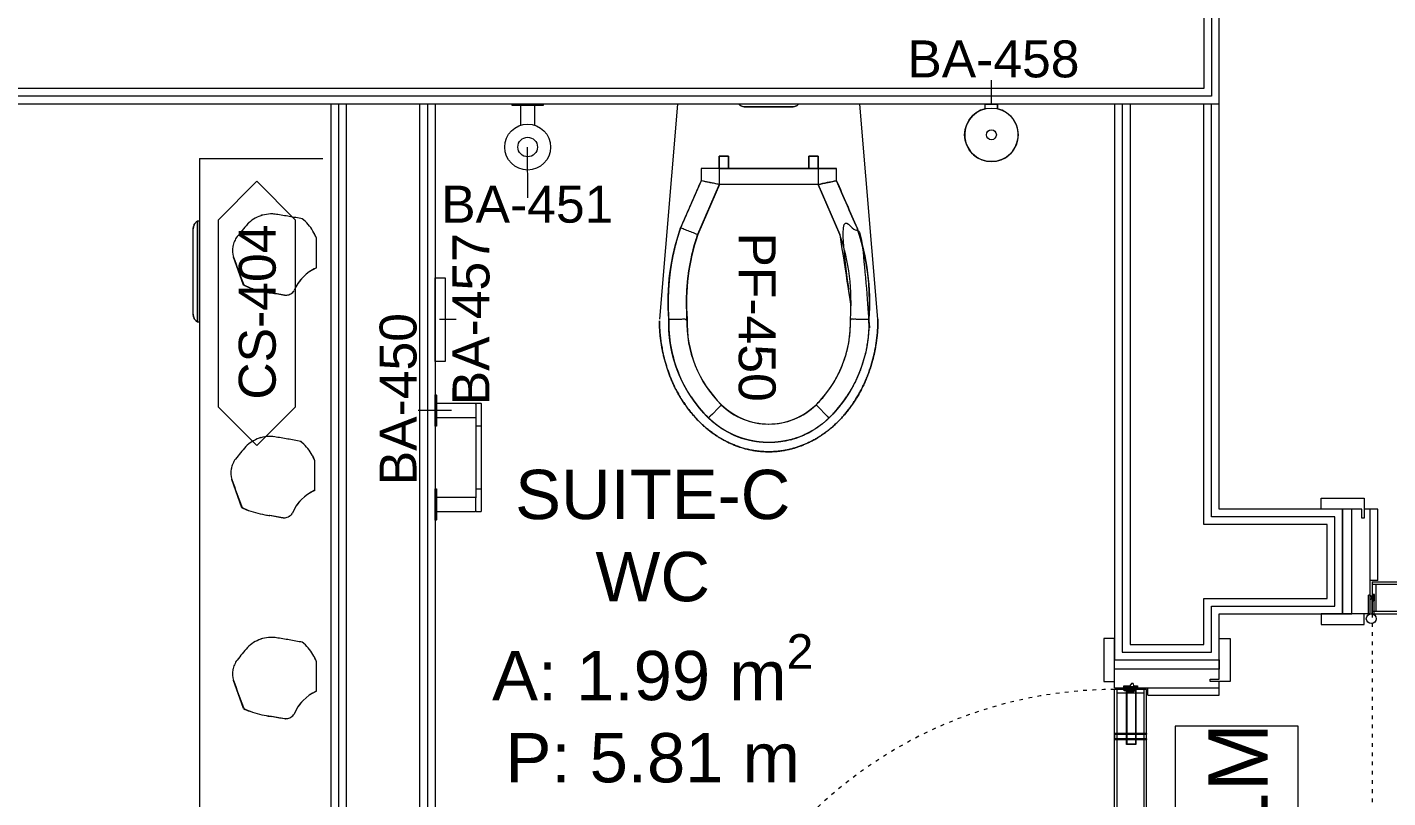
# Model space of a CAD drawing. Header units: centimetres. Extents: x 118932 to 154602, y -32682 to -23521.
# Drawn here: x 138327.1 to 138548.1, y -25691.7 to -25566.6 of the extents above; entities that cross this region are included whole.
import ezdxf

# ---------------------------------------------------------------- set-up
doc = ezdxf.new("R2010")
doc.units = ezdxf.units.CM
doc.header["$LTSCALE"] = 50
doc.header["$MEASUREMENT"] = 0
doc.linetypes.add('ACAD_ISO03W100', pattern=[30, 12, -18])
doc.linetypes.add('HIDDEN', pattern=[0.375, 0.25, -0.125])
for name, color, linetype, lineweight, true_color in [('GEN_00_BL_Yazı', 7, 'Continuous', 0, 0x4f5250), ('GEN_00_BL_Ölçü Dış', 7, 'Continuous', 5, 0x766a5e), ('GEN_02_TF_Islak Hacim', 7, 'Continuous', 5, 0x007cb0), ('GEN_02_TF_Kapı', 7, 'Continuous', 9, 0x4a3526), ('GEN_02_TF_Mobilya', 7, 'Continuous', 5, 0x745e3d), ('GEN_05_ML_Ahşap', 7, 'Continuous', 9, 0x745e3d), ('GEN_05_ML_Alçıpan', 7, 'Continuous', 18, 0x008b29), ('GEN_06_GR_İnce', 7, 'Continuous', 13, 0xb0b0a9)]:
    doc.layers.add(name, color=color, linetype=linetype, lineweight=lineweight, true_color=true_color)
doc.styles.add('ARIAL', font='arial.ttf')
doc.styles.add('arial_1_18', font='arial.ttf', dxfattribs={"height": 0.2})
doc.styles.add('Arial_6', font='arial.ttf', dxfattribs={"height": 59.5325})

# ---------------------------------------------------------------- blocks, each defined once
blk = doc.blocks.new('suıte c-d duvarlar')
at = {"layer": 'GEN_05_ML_Alçıpan', "elevation": 0}
for points in [[(482.94, -137.84), (798.78, -137.84), (798.78, -8.21), (926.28, -8.21), (926.28, -5.71), (796.28, -5.71), (796.28, -135.34), (483.98, -135.34)], [(926.28, -6.96), (797.53, -6.96), (797.53, -136.59), (483.46, -136.59), (463.59, -116.72), (485.07, -95.31), (511.75, -122.09), (675.71, -122.09), (675.71, 65.61), (690.21, 65.61), (690.21, -94.39), (783.03, -94.39), (783.03, 65.61), (797.53, 65.61), (797.53, 7.54), (926.28, 7.54)], [(654.46, -137.84), (654.46, -334.84), (798.78, -334.84), (798.78, -308.09), (781.78, -308.09), (781.78, -317.84), (671.46, -317.84), (671.46, -137.84)], [(655.71, -137.84), (655.71, -333.59), (797.53, -333.59), (797.53, -309.34), (783.03, -309.34), (783.03, -319.09), (670.21, -319.09), (670.21, -137.84)], [(656.96, -137.84), (656.96, -332.34), (796.28, -332.34), (796.28, -310.59), (784.28, -310.59), (784.28, -320.34), (668.96, -320.34), (668.96, -137.84)], [(781.78, -137.84), (781.78, -228.09), (798.78, -228.09), (798.78, -220.59), (818.81, -220.59), (818.81, -203.59), (798.78, -203.59), (798.78, -137.84)], [(783.03, -137.84), (783.03, -226.84), (797.53, -226.84), (797.53, -219.34), (817.56, -219.34), (817.56, -204.84), (797.53, -204.84), (797.53, -137.84)], [(784.28, -137.84), (784.28, -225.59), (796.28, -225.59), (796.28, -218.09), (816.31, -218.09), (816.31, -206.09), (796.28, -206.09), (796.28, -137.84)]]:
    blk.add_lwpolyline(points, dxfattribs=at)
blk = doc.blocks.new('Escobillero-pared_Tres-Max-tres_13463624 - BA-458 TOILET BRUSH HOLDER-14820998-TYPE J')
at = {"layer": 'GEN_00_BL_Yazı'}
blk.add_line((0, 50), (0, 88.6), dxfattribs=at)
at = {"layer": 'GEN_02_TF_Islak Hacim'}
for p, q in [((-10, 42.3), (-10, 50)), ((-10, 50), (10, 50)), ((10, 50), (-10, 50)), ((-10, 42.3), (-10, 50)), ((10, 50), (10, 42.3)), ((10, 42.3), (10, 50))]:
    blk.add_line(p, q, dxfattribs=at)
for radius in [43.5, 8]:
    blk.add_circle((0, 0), radius, dxfattribs=at)
blk.add_arc((0, 0), 43.5, 103.2903, 76.7097, dxfattribs=at)
at = {"layer": 'GEN_00_BL_Yazı', "insert": (143, 153.2), "char_height": 60, "width": 265.421, "attachment_point": 3, "style": 'Arial_6'}
blk.add_mtext('BA-458', dxfattribs=at)
blk = doc.blocks.new('Accessory-Tissue_Holder-KOHLER-Composed-K-73148 - BA-451 SPARE TP-14820996-TYPE GxL')
at = {"layer": 'GEN_00_BL_Yazı'}
blk.add_line((-52678, -5376.6), (-52678.1, -5294), dxfattribs=at)
at = {"layer": 'GEN_02_TF_Islak Hacim'}
blk.add_lwpolyline([(-52653.4, -5226.7), (-52667.2, -5226.7), (-52688.8, -5226.7), (-52702.6, -5226.7, -0.414214), (-52703.4, -5225.8), (-52703.4, -5224.2), (-52652.6, -5224.2), (-52652.6, -5225.8, -0.414214)], format="xyb", close=True, dxfattribs=at)
for points in [[(-52688.8, -5226.7, 0.414214), (-52689.4, -5227.3), (-52689.4, -5258.6)], [(-52666.5, -5258.6), (-52666.5, -5227.3, 0.414214), (-52667.2, -5226.7)]]:
    blk.add_lwpolyline(points, format="xyb", dxfattribs=at)
for radius in [37.3, 15.9]:
    blk.add_circle((-52678, -5294.1), radius, dxfattribs=at)
at = {"layer": 'GEN_00_BL_Yazı', "insert": (-52538.9, -5356.8), "char_height": 60, "width": 265.421, "attachment_point": 3, "style": 'Arial_6'}
blk.add_mtext('BA-451', dxfattribs=at)
blk = doc.blocks.new('Accessory-Tissue_Holder-KOHLER-Composed-K-73147 - BA-450 TOILET PAPER HOLDER-14820997-TYPE GxL')
at = {"layer": 'GEN_00_BL_Yazı'}
blk.add_line((-51986.7, -5251.1), (-51986.7, -5197.1), dxfattribs=at)
at = {"layer": 'GEN_02_TF_Islak Hacim', "lineweight": 13}
for p, q in [((-52113.8, -5290.7), (-52113.8, -5299.6)), ((-52012.2, -5299.6), (-52012.2, -5290.7))]:
    blk.add_line(p, q, dxfattribs=at)
for points in [[(-52113.8, -5224.2), (-52113.8, -5225.9, -0.414214), (-52114.6, -5226.7), (-52128.5, -5226.7), (-52149.8, -5226.7), (-52163.8, -5226.7, -0.414214), (-52164.6, -5225.9), (-52164.6, -5224.2), (-52113.8, -5224.2)], [(-51961.4, -5224.2), (-51961.4, -5225.9, -0.414214), (-51962.2, -5226.7), (-51976.1, -5226.7), (-51997.4, -5226.7), (-52011.4, -5226.7, -0.414214), (-52012.2, -5225.9), (-52012.2, -5224.2), (-51961.4, -5224.2)], [(-51976.2, -5290.7, 0.414214), (-51975.3, -5289.9), (-51975.3, -5227.5, 0.414214), (-51976.1, -5226.7), (-51997.4, -5226.7, 0.414214), (-51998.2, -5227.5), (-51998.2, -5289.9, 0.414214), (-51997.4, -5290.7)], [(-52149.8, -5290.7, 0.414214), (-52150.6, -5291.5), (-52150.6, -5298.8, 0.414214), (-52149.8, -5299.6), (-51976.2, -5299.6, 0.414214), (-51975.3, -5298.8), (-51975.3, -5291.5, 0.414214), (-51976.2, -5290.7), (-51997.4, -5290.7), (-52128.6, -5290.7)]]:
    blk.add_lwpolyline(points, format="xyb", dxfattribs=at)
blk.add_lwpolyline([(-52149.8, -5226.7, 0.414214), (-52150.6, -5227.5), (-52150.6, -5289.9, 0.414214), (-52149.8, -5290.7), (-52128.6, -5290.7, 0.414214), (-52127.7, -5289.9), (-52127.7, -5227.5, 0.414214), (-52128.5, -5226.7), (-52149.8, -5226.7)], format="xyb", close=True, dxfattribs=at)
at = {"layer": 'GEN_00_BL_Yazı', "insert": (-52108.1, -5134.2), "char_height": 60, "width": 265.421, "attachment_point": 1, "style": 'Arial_6'}
blk.add_mtext('BA-450', dxfattribs=at)
blk = doc.blocks.new('sanitary bag dispenser - BA-457 BAG DISPENSER-14823600-TYPE J')
at = {"layer": 'GEN_00_BL_Yazı'}
blk.add_line((145, -37.4), (145, -10.5), dxfattribs=at)
at = {"layer": 'GEN_02_TF_Islak Hacim'}
blk.add_lwpolyline([(213, -3), (213, -19.4), (77, -19.4), (77, -3)], close=True, dxfattribs=at)
at = {"layer": 'GEN_00_BL_Yazı', "insert": (5.9, -31.4), "char_height": 60, "width": 265.421, "attachment_point": 1, "style": 'Arial_6'}
blk.add_mtext('BA-457', dxfattribs=at)
blk = doc.blocks.new('Toilet_wall_hung_6505 - PF-450 TOILET-12873441-TYPE GxL')
at = {"layer": 'GEN_02_TF_Islak Hacim'}
for p, q in [((-91.8, 508.9), (-95.2, 512.3)), ((91.4, 508.9), (94.8, 512.3)), ((-177.5, 355), (-148, 5.5)), ((-177.5, 355), (-148, 5.5)), ((148, 5.5), (177.5, 355)), ((148, 5.5), (177.5, 355)), ((-80.2, 136.2), (-115.5, 217.5)), ((-115.5, 217.5), (-80.2, 136.2)), ((-80.2, 136.2), (-115.5, 217.5)), ((79.8, 136.2), (115.2, 217.5)), ((109.8, 130), (143.1, 206.7)), ((109.8, 130), (143.1, 206.7)), ((-80.2, 136.2), (79.8, 136.2)), ((-80.2, 110), (-80.2, 136.2)), ((-110.2, 130), (-110.2, 110)), ((-110.2, 130), (-110.2, 110)), ((109.8, 110), (109.8, 130)), ((109.8, 110), (109.8, 130)), ((-110.2, 110), (109.8, 110)), ((-80.2, 110), (-110.2, 110)), ((-65.2, 90), (-80.2, 90)), ((80.2, 90), (65.2, 90)), ((-148, 5.5), (148, 5.5))]:
    blk.add_line(p, q, dxfattribs=at)
at = {"layer": 'GEN_02_TF_Islak Hacim', "flags": 128}
blk.add_lwpolyline([(-143.5, 206.7, -0.102893), (-162.7, 355, -0.208147), (-98, 515.2, -0.407287), (97.6, 515.2, -0.208147), (162.3, 355, -0.102893), (143.1, 206.7), (147.7, 220.6), (151.6, 234.8), (155, 249.1), (157.9, 263.5), (160.1, 278), (161.8, 292.6), (162.9, 307.2), (163.3, 321.9), (163.3, 336.6), (162.6, 351.3), (162.3, 355, 0.103003), (146.6, 441.8)], format="xyb", dxfattribs=at)
at = {"layer": 'GEN_02_TF_Islak Hacim'}
for points in [[(76.6, 493.8, 0.195174), (0, 525, 0.196091), (-77, 493.7, 0.210216), (-132.7, 354.3)], [(-95.2, 512.3), (-98, 515.2, 0.051366), (-126.3, 481)], [(80.2, 136.2), (115.5, 217.5, 0.103229), (132.7, 354.3, 0.210216), (77, 493.7, 0.198067), (0, 525, 0.198067), (-77, 493.7), (-82.4, 499.3), (-91.8, 508.9)], [(132.3, 354.3, 0.210348), (76.6, 493.8), (82, 499.3), (91.4, 508.9)], [(125.9, 481, 0.051366), (97.6, 515.2), (94.8, 512.3)]]:
    blk.add_lwpolyline(points, format="xyb", dxfattribs=at)
at = {"layer": 'GEN_02_TF_Islak Hacim', "flags": 128}
blk.add_lwpolyline([(-162.7, 355), (-163.5, 340.3), (-163.8, 325.6), (-163.4, 311), (-162.5, 296.3), (-161, 281.7), (-158.9, 267.1), (-156.2, 252.7), (-152.9, 238.4), (-149.1, 224.2), (-144.7, 210.2), (-143.5, 206.7), (-110.2, 130), (-110.2, 110)], dxfattribs=at)
at = {"layer": 'GEN_02_TF_Islak Hacim'}
for points in [[(-65.2, 110), (-65.2, 90), (-80.2, 90), (-80.2, 110), (-80.2, 90), (-65.2, 90)], [(80.2, 110), (80.2, 90), (65.2, 90), (65.2, 110), (65.2, 90), (80.2, 90)]]:
    blk.add_lwpolyline(points, close=True, dxfattribs=at)
for centre, radius, start, end in [((-0.2, 415), 140, 104.7131, 119.5056), ((-0.2, 415), 140, 60.4414, 75.181), ((-0.2, 415), 110, 45.7018, 134.2982), ((53.7, 360.8), 186.5, 134.5053, 181.9918), ((-54.1, 360.8), 186.5, 358.0082, 45.4947), ((203.5, 326.9), 337.3, 175.3479, 198.9228), ((-203.9, 326.9), 337.3, 341.0772, 4.6521)]:
    blk.add_arc(centre, radius, start, end, dxfattribs=at)
for points, weights, knots in [([(-177.5, 355), (-177.5, 433.7), (-145, 501.8), (-88.7, 541.2), (-32.5, 580.5), (32.5, 580.5), (88.8, 541.2), (145, 501.8), (177.5, 433.7), (177.5, 355), (177.5, 371.1), (174.5, 403.2), (161.3, 449.1), (139.9, 490.2), (111.6, 524.5), (77.7, 550.3), (39.8, 566.4), (13.3, 570), (0, 570), (-13.3, 570), (-39.8, 566.4), (-77.7, 550.3), (-111.6, 524.5), (-139.9, 490.2), (-161.3, 449.1), (-174.5, 403.2), (-177.5, 371.1), (-177.5, 355)], [1, 0.910683602523, 0.910683602523, 1, 0.910683602523, 0.910683602523, 1, 0.910683602523, 0.910683602523, 1, 1, 1, 1, 1, 1, 1, 1, 1, 1, 1, 1, 1, 1, 1, 1, 1, 1, 1], [0, 0, 0, 0, 1.047198, 1.047198, 1.047198, 2.094395, 2.094395, 2.094395, 3.141593, 3.141593, 3.141593, 3.28445, 3.427307, 3.570164, 3.713021, 3.855878, 3.998736, 4.141593, 4.141593, 4.141593, 4.28445, 4.427307, 4.570164, 4.713021, 4.855878, 4.998736, 5.141593, 5.141593, 5.141593, 5.141593]), ([(-115.5, 217.5), (-130.6, 261.6), (-136.4, 307.8), (-132.7, 354.3), (-136.4, 307.8), (-130.6, 261.6), (-115.5, 217.5), (-117.6, 216.7), (-121.8, 215.1), (-129.8, 212), (-137.3, 209.1), (-142.5, 207.1), (-143.5, 206.7), (-143.5, 206.7), (-160.1, 254.4), (-166.6, 304.6), (-162.7, 355), (-162.7, 356.5), (-162.7, 358), (-162.8, 359.6), (-162.7, 362.5), (-162.7, 365.3), (-162.6, 368.2), (-162.5, 371.1), (-162.3, 374), (-162.2, 376.9), (-161.9, 379.7), (-161.6, 382.6), (-161.4, 385.5), (-161, 388.4), (-160.6, 391.2), (-160.2, 394.1), (-159.7, 396.9), (-159.2, 399.8), (-158.7, 402.6), (-158.1, 405.4), (-157.5, 408.2), (-156.8, 411.1), (-156.1, 413.8), (-155.4, 416.6), (-154.7, 419.4), (-153.8, 422.2), (-153, 425), (-152.2, 427.7), (-151.2, 430.4), (-150.3, 433.2), (-149.3, 435.9), (-148.3, 438.6), (-147.2, 441.3), (-146.1, 444), (-145, 446.6), (-143.8, 449.2), (-142.7, 451.9), (-141.4, 454.5), (-140.1, 457.1), (-138.9, 459.7), (-137.5, 462.2), (-136.1, 464.7), (-134.7, 467.3), (-133.3, 469.8), (-131.8, 472.2), (-130.3, 474.7), (-128.8, 477.1), (-127.2, 479.6), (-125.6, 482), (-124, 484.4), (-122.3, 486.7), (-120.6, 489.1), (-118.9, 491.4), (-117.1, 493.6), (-115.4, 495.9), (-113.5, 498.2), (-111.7, 500.4), (-109.8, 502.6), (-107.9, 504.7), (-106, 506.9), (-104, 509), (-102, 511.1), (-100, 513.1), (-98, 515.2), (-97.5, 515.7), (-97, 516.1), (-96.5, 516.6), (-95.1, 517.9), (-93.7, 519.1), (-92.4, 520.4), (-90.9, 521.6), (-89.5, 522.8), (-88.1, 524), (-86.6, 525.1), (-85.1, 526.3), (-83.6, 527.4), (-82.1, 528.5), (-80.6, 529.6), (-79.1, 530.7), (-77.5, 531.7), (-76, 532.7), (-74.4, 533.7), (-72.8, 534.7), (-71.2, 535.6), (-69.6, 536.6), (-67.9, 537.5), (-66.3, 538.4), (-64.7, 539.3), (-63, 540.1), (-61.3, 540.9), (-59.6, 541.7), (-57.9, 542.5), (-56.2, 543.3), (-54.5, 544), (-52.8, 544.7), (-51.1, 545.4), (-49.3, 546.1), (-47.6, 546.7), (-45.8, 547.3), (-44, 548), (-42.3, 548.5), (-40.5, 549.1), (-38.7, 549.6), (-36.9, 550.1), (-35.1, 550.6), (-33.3, 551), (-31.5, 551.4), (-29.6, 551.8), (-27.8, 552.2), (-26, 552.6), (-24.1, 552.9), (-22.3, 553.2), (-20.5, 553.5), (-18.6, 553.8), (-16.8, 554), (-14.9, 554.2), (-13, 554.4), (-11.2, 554.6), (-9.3, 554.7), (-7.5, 554.8), (-5.6, 554.9), (-3.7, 554.9), (-1.9, 555), (0, 555), (0.5, 555), (1.1, 555), (1.6, 555), (3.5, 554.9), (5.4, 554.9), (7.2, 554.8), (9.1, 554.7), (11, 554.5), (12.8, 554.4), (14.7, 554.2), (16.5, 554), (18.4, 553.8), (20.2, 553.5), (22.1, 553.2), (23.9, 552.9), (25.8, 552.5), (27.6, 552.2), (29.4, 551.8), (31.2, 551.4), (33.1, 551), (34.9, 550.5), (36.7, 550), (38.5, 549.5), (40.3, 549), (42, 548.5), (43.8, 547.9), (45.6, 547.3), (47.3, 546.7), (49.1, 546), (50.8, 545.4), (52.6, 544.7), (54.3, 543.9), (56, 543.2), (57.7, 542.4), (59.4, 541.7), (61.1, 540.9), (62.8, 540), (64.4, 539.2), (66.1, 538.3), (67.7, 537.4), (69.3, 536.5), (71, 535.6), (72.5, 534.6), (74.1, 533.6), (75.7, 532.6), (77.3, 531.6), (78.8, 530.5), (80.4, 529.5), (81.9, 528.4), (83.4, 527.3), (84.9, 526.2), (86.3, 525), (87.8, 523.9), (89.3, 522.7), (90.7, 521.5), (92.1, 520.3), (93.5, 519), (94.9, 517.8), (96.2, 516.5), (97.6, 515.2), (98.7, 514.1), (99.7, 513), (100.8, 512), (102.8, 509.9), (104.8, 507.8), (106.7, 505.6), (108.6, 503.5), (110.5, 501.3), (112.4, 499.1), (114.2, 496.8), (116, 494.6), (117.8, 492.3), (119.5, 490), (121.2, 487.7), (122.9, 485.4), (124.5, 483), (126.1, 480.6), (127.8, 478.2), (129.3, 475.7), (130.8, 473.3), (132.3, 470.8), (133.7, 468.3), (135.1, 465.8), (136.6, 463.3), (137.9, 460.7), (139.2, 458.1), (140.5, 455.6), (141.7, 452.9), (142.9, 450.3), (144.1, 447.7), (145.3, 445), (146.4, 442.4), (147.5, 439.7), (148.5, 437), (149.5, 434.3), (150.5, 431.6), (151.4, 428.8), (152.2, 426.1), (153.1, 423.4), (153.9, 420.6), (154.7, 417.8), (155.5, 415), (156.1, 412.2), (156.8, 409.4), (157.5, 406.6), (158, 403.8), (158.6, 400.9), (159.1, 398.1), (159.6, 395.2), (160, 392.4), (160.5, 389.5), (160.8, 386.7), (161.1, 383.8), (161.4, 380.9), (161.7, 378.1), (161.9, 375.2), (162.1, 372.3), (162.2, 369.4), (162.3, 366.5), (162.4, 363.7), (162.3, 360.8), (162.3, 357.9), (162.3, 355)], [1, 0.985941487209, 0.985941487209, 1, 0.985941483871, 0.985941483871, 1, 1, 1, 1, 1, 1, 1, 1, 0.986032014241, 0.986032014241, 1, 1, 1, 1, 1, 1, 1, 1, 1, 1, 1, 1, 1, 1, 1, 1, 1, 1, 1, 1, 1, 1, 1, 1, 1, 1, 1, 1, 1, 1, 1, 1, 1, 1, 1, 1, 1, 1, 1, 1, 1, 1, 1, 1, 1, 1, 1, 1, 1, 1, 1, 1, 1, 1, 1, 1, 1, 1, 1, 1, 1, 1, 1, 1, 1, 1, 1, 1, 1, 1, 1, 1, 1, 1, 1, 1, 1, 1, 1, 1, 1, 1, 1, 1, 1, 1, 1, 1, 1, 1, 1, 1, 1, 1, 1, 1, 1, 1, 1, 1, 1, 1, 1, 1, 1, 1, 1, 1, 1, 1, 1, 1, 1, 1, 1, 1, 1, 1, 1, 1, 1, 1, 1, 1, 1, 1, 1, 1, 1, 1, 1, 1, 1, 1, 1, 1, 1, 1, 1, 1, 1, 1, 1, 1, 1, 1, 1, 1, 1, 1, 1, 1, 1, 1, 1, 1, 1, 1, 1, 1, 1, 1, 1, 1, 1, 1, 1, 1, 1, 1, 1, 1, 1, 1, 1, 1, 1, 1, 1, 1, 1, 1, 1, 1, 1, 1, 1, 1, 1, 1, 1, 1, 1, 1, 1, 1, 1, 1, 1, 1, 1, 1, 1, 1, 1, 1, 1, 1, 1, 1, 1, 1, 1, 1, 1, 1, 1, 1, 1, 1, 1, 1, 1, 1, 1, 1, 1, 1, 1, 1, 1, 1, 1, 1, 1, 1, 1, 1, 1, 1, 1, 1, 1, 1, 1, 1, 1], [0, 0, 0, 0, 0.411459, 0.411459, 0.411459, 0.822918, 0.822918, 0.822918, 0.965775, 1.108632, 1.394346, 1.608632, 1.822918, 1.822918, 1.822918, 2.233045, 2.233045, 2.233045, 3.233045, 3.233045, 3.233045, 4.233045, 4.233045, 4.233045, 5.233045, 5.233045, 5.233045, 6.233045, 6.233045, 6.233045, 7.233045, 7.233045, 7.233045, 8.233045, 8.233045, 8.233045, 9.233045, 9.233045, 9.233045, 10.233045, 10.233045, 10.233045, 11.233045, 11.233045, 11.233045, 12.233045, 12.233045, 12.233045, 13.233045, 13.233045, 13.233045, 14.233045, 14.233045, 14.233045, 15.233045, 15.233045, 15.233045, 16.233045, 16.233045, 16.233045, 17.233045, 17.233045, 17.233045, 18.233045, 18.233045, 18.233045, 19.233045, 19.233045, 19.233045, 20.233045, 20.233045, 20.233045, 21.233045, 21.233045, 21.233045, 22.233045, 22.233045, 22.233045, 23.233045, 23.233045, 23.233045, 24.233045, 24.233045, 24.233045, 25.233045, 25.233045, 25.233045, 26.233045, 26.233045, 26.233045, 27.233045, 27.233045, 27.233045, 28.233045, 28.233045, 28.233045, 29.233045, 29.233045, 29.233045, 30.233045, 30.233045, 30.233045, 31.233045, 31.233045, 31.233045, 32.233045, 32.233045, 32.233045, 33.233045, 33.233045, 33.233045, 34.233045, 34.233045, 34.233045, 35.233045, 35.233045, 35.233045, 36.233045, 36.233045, 36.233045, 37.233045, 37.233045, 37.233045, 38.233045, 38.233045, 38.233045, 39.233045, 39.233045, 39.233045, 40.233045, 40.233045, 40.233045, 41.233045, 41.233045, 41.233045, 42.233045, 42.233045, 42.233045, 43.233045, 43.233045, 43.233045, 44.233045, 44.233045, 44.233045, 45.233045, 45.233045, 45.233045, 46.233045, 46.233045, 46.233045, 47.233045, 47.233045, 47.233045, 48.233045, 48.233045, 48.233045, 49.233045, 49.233045, 49.233045, 50.233045, 50.233045, 50.233045, 51.233045, 51.233045, 51.233045, 52.233045, 52.233045, 52.233045, 53.233045, 53.233045, 53.233045, 54.233045, 54.233045, 54.233045, 55.233045, 55.233045, 55.233045, 56.233045, 56.233045, 56.233045, 57.233045, 57.233045, 57.233045, 58.233045, 58.233045, 58.233045, 59.233045, 59.233045, 59.233045, 60.233045, 60.233045, 60.233045, 61.233045, 61.233045, 61.233045, 62.233045, 62.233045, 62.233045, 63.233045, 63.233045, 63.233045, 64.233045, 64.233045, 64.233045, 65.233045, 65.233045, 65.233045, 66.233045, 66.233045, 66.233045, 67.233045, 67.233045, 67.233045, 68.233045, 68.233045, 68.233045, 69.233045, 69.233045, 69.233045, 70.233045, 70.233045, 70.233045, 71.233045, 71.233045, 71.233045, 72.233045, 72.233045, 72.233045, 73.233045, 73.233045, 73.233045, 74.233045, 74.233045, 74.233045, 75.233045, 75.233045, 75.233045, 76.233045, 76.233045, 76.233045, 77.233045, 77.233045, 77.233045, 78.233045, 78.233045, 78.233045, 79.233045, 79.233045, 79.233045, 80.233045, 80.233045, 80.233045, 81.233045, 81.233045, 81.233045, 82.233045, 82.233045, 82.233045, 83.233045, 83.233045, 83.233045, 84.233045, 84.233045, 84.233045, 84.233045]), ([(-77, 493.8), (-114.8, 456.6), (-134.5, 407.3), (-132.7, 354.3), (-136, 354.4), (-142.7, 354.5), (-152.7, 354.8), (-160.6, 354.9), (-162.7, 355), (-162.7, 355), (-163.1, 369.8), (-162, 384.6), (-159.3, 399.2)], [1, 0.943504881062, 0.943504881062, 1, 1, 1, 1, 1, 1, 1, 0.996491355806, 0.996491355806, 1], [0, 0, 0, 0, 0.8293, 0.8293, 0.8293, 1.043586, 1.257872, 1.543586, 1.8293, 1.8293, 1.8293, 2.034582, 2.034582, 2.034582, 2.034582]), ([(162.3, 355), (166.2, 304.6), (159.7, 254.4), (143.1, 206.7), (132, 181.1), (120.9, 155.6), (109.8, 130), (109.8, 123.3), (109.8, 116.7), (109.8, 110), (99.8, 110), (89.8, 110), (79.8, 110), (79.8, 118.7), (79.8, 127.5), (79.8, 136.2), (91.6, 163.3), (103.4, 190.4), (115.2, 217.5), (130.3, 261.6), (136, 307.8), (132.3, 354.3), (135.6, 354.3), (142.3, 354.5), (152.3, 354.8), (160.2, 354.9), (162.3, 355), (162.3, 355)], [1, 0.986032014241, 0.986032014241, 1, 1, 1, 1, 1, 1, 1, 1, 1, 1, 1, 1, 1, 1, 1, 1, 0.985941483871, 0.985941483871, 1, 1, 1, 1, 1, 1, 1], [0, 0, 0, 0, 0.410127, 0.410127, 0.410127, 1.410127, 1.410127, 1.410127, 2.410127, 2.410127, 2.410127, 3.410127, 3.410127, 3.410127, 4.410127, 4.410127, 4.410127, 5.410127, 5.410127, 5.410127, 5.821586, 5.821586, 5.821586, 6.035872, 6.250158, 6.535872, 6.821586, 6.821586, 6.821586, 6.821586])]:
    blk.add_rational_spline(points, weights, degree=3, knots=knots, dxfattribs=at)
for points, knots in [([(-80.2, 136.2), (-82.8, 135.7), (-88, 134.6), (-95.4, 133.1), (-101.7, 131.8), (-108.1, 130.4), (-110.2, 130), (-110.2, 130), (-121.3, 155.6), (-132.4, 181.1), (-143.5, 206.7), (-132.4, 181.1), (-121.3, 155.6), (-110.2, 130), (-100.2, 132.1), (-90.2, 134.2), (-80.2, 136.2), (-26.9, 136.2), (26.5, 136.2), (79.8, 136.2), (79.8, 127.5), (79.8, 118.7), (79.8, 110), (26.5, 110), (-26.9, 110), (-80.2, 110), (-80.2, 118.7), (-80.2, 127.5), (-80.2, 136.2), (-26.9, 136.2), (26.5, 136.2), (79.8, 136.2), (89.8, 134.2), (99.9, 132.2), (109.9, 130.2)], [0, 0, 0, 0, 0.166667, 0.333333, 0.5, 0.666667, 1, 1, 1, 2, 2, 2, 3, 3, 3, 4, 4, 4, 5, 5, 5, 6, 6, 6, 7, 7, 7, 8, 8, 8, 9, 9, 9, 10, 10, 10, 10]), ([(115.2, 217.5), (118.3, 216.3), (124.6, 213.9), (133.9, 210.3), (141.2, 207.4), (143.1, 206.7), (143.1, 206.7)], [-1, -1, -1, -1, -0.785714, -0.571429, -0.285714, 0, 0, 0, 0]), ([(79.8, 136.2), (82.4, 135.7), (87.7, 134.6), (95, 133.1), (101.3, 131.8), (107.7, 130.4), (109.8, 130), (109.8, 130)], [0, 0, 0, 0, 0.166667, 0.333333, 0.5, 0.666667, 1, 1, 1, 1]), ([(-48.3, 5.5), (-48.2, 5.7), (-47.9, 6.1), (-47.5, 6.6), (-46.9, 7.2), (-46.1, 8), (-45.2, 8.6), (-44.4, 9), (-43.6, 9.3), (-42.2, 9.8), (-40.9, 10), (-40, 10), (-13.3, 10), (13.3, 10), (40, 10), (13.3, 10), (-13.3, 10), (-40, 10), (-13.3, 10), (13.3, 10), (40, 10), (40.9, 10), (42.2, 9.8), (43.8, 9.3), (44.8, 8.8), (45.6, 8.3), (46.3, 7.8), (46.9, 7.2), (47.5, 6.6), (47.9, 6.1), (48.2, 5.7), (48.3, 5.5)], [0, 0, 0, 0, 0.043096, 0.084763, 0.12643, 0.209763, 0.293096, 0.334763, 0.37643, 0.459763, 0.62643, 0.62643, 0.62643, 1.62643, 1.62643, 1.62643, 2.62643, 2.62643, 2.62643, 3.62643, 3.62643, 3.62643, 3.793096, 3.87643, 3.959763, 4.00143, 4.043096, 4.12643, 4.168096, 4.209763, 4.25286, 4.25286, 4.25286, 4.25286])]:
    blk.add_open_spline(points, degree=3, knots=knots, dxfattribs=at)
at = {"layer": 'GEN_00_BL_Yazı', "insert": (49.5, 214), "char_height": 60, "width": 260.709, "attachment_point": 7, "rotation": 90, "style": 'Arial_6'}
blk.add_mtext('PF-450', dxfattribs=at)
blk = doc.blocks.new('LEVEL 0 ISLAK HACİM')
for name, p, xscale, yscale, zscale in [('Escobillero-pared_Tres-Max-tres_13463624 - BA-458 TOILET BRUSH HOLDER-14820998-TYPE J', (-1872.36, 822.33, 0), 0.1, 0.1, 0.1), ('Accessory-Tissue_Holder-KOHLER-Composed-K-73148 - BA-451 SPARE TP-14820996-TYPE GxL', (3320.12, 1349.75, 0), 0.1000000000000001, 0.1000000000000001, 0.1000000000000001)]:
    blk.add_blockref(name, p, dxfattribs=dict(xscale=xscale, yscale=yscale, zscale=zscale))
for name, p, xscale, yscale, zscale, rotation in [('Toilet_wall_hung_6505 - PF-450 TOILET-12873441-TYPE GxL', (-1908.54, 827.88, 0), 0.1, 0.1, 0.1, 180), ('sanitary bag dispenser - BA-457 BAG DISPENSER-14823600-TYPE J', (-1963.03, 777.83, 0), 0.1000000000000034, 0.1000000000000034, 0.1000000000000034, 90), ('Accessory-Tissue_Holder-KOHLER-Composed-K-73147 - BA-450 TOILET PAPER HOLDER-14820997-TYPE GxL', (-2485.15, 5976.25, 0), 0.1000000000000034, 0.1000000000000034, 0.1000000000000034, 90)]:
    blk.add_blockref(name, p, dxfattribs=dict(xscale=xscale, yscale=yscale, zscale=zscale, rotation=rotation))
blk = doc.blocks.new('sandalye')
at = {"layer": 'GEN_02_TF_Mobilya'}
for p, q in [((22.99, 79.87), (12.97, 72.06)), ((12.97, 72.06), (14.53, 70.06)), ((50.44, 23.98), (60.46, 31.79)), ((48.88, 25.98), (50.44, 23.98))]:
    blk.add_line(p, q, dxfattribs=at)
blk.add_lwpolyline([(14.53, 70.06), (-7, 53.28), (-8.56, 55.28), (12.97, 72.06)], dxfattribs=at)
at = {"layer": 'GEN_02_TF_Mobilya', "linetype": 'Continuous'}
for points in [[(50.44, 23.98), (45.58, 20.19), (28.91, 7.2), (-4.31, 49.83), (-7, 53.28)], [(48.88, 25.98), (44.5, 22.57), (27.35, 9.2)]]:
    blk.add_lwpolyline(points, dxfattribs=at)
at = {"layer": 'GEN_02_TF_Mobilya'}
for centre, radius, start, end in [((34.77, 50.41), 31.73, 324.0618, 111.8043), ((31.71, 48.02), 27.94, 307.9331, 127.9331)]:
    blk.add_arc(centre, radius, start, end, dxfattribs=at)
blk = doc.blocks.new('masa sandalye masa lambası')
at = {"layer": 'GEN_02_TF_Mobilya', "linetype": 'HIDDEN'}
blk.add_blockref('sandalye', (0, 0), dxfattribs=at)
blk = doc.blocks.new('aks')
at = {"layer": 'GEN_02_TF_Mobilya'}
for p, q in [((-11.08, 4.84), (-11.11, 4.81)), ((-2.24, 5.53), (-2.31, 5.56)), ((0, -2.4), (0, 2.4)), ((-13.5, -0.65), (-13.48, -0.64)), ((-11.84, -5.21), (-13.5, -0.65)), ((-11.84, -5.21), (-11.83, -5.17)), ((-7.31, -6.47), (-7.34, -6.45)), ((-5.18, -6.85), (-7.31, -6.47)), ((-3.95, -6.46), (-3.87, -6.39)), ((-5.18, -6.85), (-5.2, -6.82))]:
    blk.add_line(p, q, dxfattribs=at)
for centre, radius, start, end in [((191.68, -166.62), 265.55, 139.8229, 140.3908), ((-7.39, 1.09), 5.27, 132.8825, 136.293), ((-7.39, 1.09), 5.27, 105.3223, 108.293), ((-7.39, 1.09), 5.27, 82.745, 91.2096), ((-6.65, 0.03), 7.05, 47.1052, 51.2472), ((-6.65, 0.03), 7.05, 20.6979, 26.7933), ((-9.85, 0.42), 3.8, 168.1292, 172.1199), ((-9.85, 0.42), 3.8, 194.6972, 196.443), ((361.82, 133.56), 398.58, 199.6761, 200.3695), ((2.71, -8.71), 6.87, 113.2822, 157.6542), ((2.78, -8.85), 7.03, 137.6582, 146.5612), ((2.78, -8.85), 7.03, 114.1268, 124.3752), ((-6.13, 6.55), 13.08, 244.1136, 248.8657), ((-6.13, 6.55), 13.08, 261.563, 264.8059), ((16.69, 123.72), 132.36, 259.5375, 260.4799), ((-4.94, -5.45), 1.41, 304.4359, 314.2754), ((-4.94, -5.45), 1.41, 260.4358, 266.1577)]:
    blk.add_arc(centre, radius, start, end, dxfattribs=at)
for points in [[(-6.53, 6.29), (-6.96, 6.36), (-7.82, 6.38), (-9.09, 6.11), (-10.25, 5.55), (-10.92, 5.01), (-11.22, 4.7)], [(-2.31, 5.56), (-3.01, 5.69), (-4.42, 5.94), (-5.83, 6.18), (-6.53, 6.29)], [(0, 2.4), (-0.16, 2.81), (-0.55, 3.6), (-1.33, 4.67), (-1.97, 5.28), (-2.31, 5.56)], [(-11.83, -5.17), (-11.36, -5.4), (-10.4, -5.8), (-8.89, -6.23), (-7.86, -6.4), (-7.34, -6.45)], [(-5.2, -6.82), (-5.08, -6.84), (-4.84, -6.84), (-4.48, -6.77), (-4.14, -6.61), (-3.86, -6.39), (-3.7, -6.2), (-3.64, -6.1)]]:
    blk.add_open_spline(points, degree=3, dxfattribs=at)
blk.add_open_spline([(-12.91, 2.68), (-13.08, 2.45), (-13.36, 1.93), (-13.69, 0.81), (-13.64, -0.08), (-13.48, -0.64)], degree=3, knots=[-1, -1, -1, -1, -0.75, -0.5, 0, 0, 0, 0], dxfattribs=at)
blk = doc.blocks.new('FFE-Tag')
at = {"color": 0}
blk.add_wipeout([(-8.761, 0), (-6.189, 2.572), (6.189, 2.572), (8.761, 0), (6.189, -2.572), (-6.189, -2.572)], dxfattribs=at).dxf.layer = 'GEN_00_BL_Yazı'
at = {"layer": 'GEN_00_BL_Yazı', "color": 0}
for p, q in [((-8.761, 0), (-6.189, 2.572)), ((6.189, 2.572), (-6.189, 2.572)), ((8.761, 0), (6.189, 2.572)), ((-8.761, 0), (-6.189, -2.572)), ((8.761, 0), (6.189, -2.572)), ((-6.189, -2.572), (6.189, -2.572))]:
    blk.add_line(p, q, dxfattribs=at)
blk = doc.blocks.new('PPBamako_SuiteC_TefrisPlan')
at = {"layer": 'GEN_02_TF_Mobilya'}
for p, q in [((-52.41, -473.54), (-52.41, -639.24)), ((-52.41, -473.54), (-32.41, -473.54)), ((-52.41, -473.54), (-52.41, -639.24)), ((-52.41, -473.54), (-32.41, -473.54)), ((-52.95, -483.85), (-53.04, -483.94)), ((-52.95, -483.85), (-53.04, -483.94)), ((-52.85, -483.77), (-52.95, -483.85)), ((-52.85, -483.77), (-52.95, -483.85)), ((-52.75, -483.7), (-52.85, -483.77)), ((-52.75, -483.7), (-52.85, -483.77)), ((-52.75, -483.7), (-52.41, -483.7)), ((-52.75, -483.7), (-52.75, -494.32)), ((-52.75, -483.7), (-52.41, -483.7)), ((-52.75, -494.32), (-52.75, -483.7)), ((-53.45, -484.96), (-53.44, -484.84)), ((-53.44, -484.84), (-53.45, -484.96)), ((-53.45, -489.49), (-53.45, -484.96)), ((-53.45, -489.49), (-53.45, -484.96)), ((-53.44, -484.84), (-53.42, -484.71)), ((-53.42, -484.71), (-53.44, -484.84)), ((-53.42, -484.71), (-53.4, -484.59)), ((-53.4, -484.59), (-53.42, -484.71)), ((-53.4, -484.59), (-53.36, -484.47)), ((-53.36, -484.47), (-53.4, -484.59)), ((-53.36, -484.47), (-53.31, -484.35)), ((-53.31, -484.35), (-53.36, -484.47)), ((-53.31, -484.35), (-53.26, -484.24)), ((-53.26, -484.24), (-53.31, -484.35)), ((-53.26, -484.24), (-53.19, -484.14)), ((-53.19, -484.14), (-53.26, -484.24)), ((-53.19, -484.14), (-53.12, -484.04)), ((-53.12, -484.04), (-53.19, -484.14)), ((-53.12, -484.04), (-53.04, -483.94)), ((-53.04, -483.94), (-53.12, -484.04)), ((-53.45, -494.32), (-53.45, -489.49)), ((-53.45, -494.32), (-53.45, -489.49)), ((-53.45, -498.85), (-53.45, -494.32)), ((-53.45, -498.85), (-53.45, -494.32)), ((-52.75, -500.1), (-52.75, -494.32)), ((-52.75, -494.32), (-52.75, -500.1)), ((-53.44, -498.97), (-53.45, -498.85)), ((-53.45, -498.85), (-53.44, -498.97)), ((-53.42, -499.09), (-53.44, -498.97)), ((-53.44, -498.97), (-53.42, -499.09)), ((-53.4, -499.22), (-53.42, -499.09)), ((-53.42, -499.09), (-53.4, -499.22)), ((-53.36, -499.34), (-53.4, -499.22)), ((-53.4, -499.22), (-53.36, -499.34)), ((-53.31, -499.45), (-53.36, -499.34)), ((-53.36, -499.34), (-53.31, -499.45)), ((-53.26, -499.56), (-53.31, -499.45)), ((-53.31, -499.45), (-53.26, -499.56)), ((-53.19, -499.67), (-53.26, -499.56)), ((-53.26, -499.56), (-53.19, -499.67)), ((-53.12, -499.77), (-53.19, -499.67)), ((-53.19, -499.67), (-53.12, -499.77)), ((-53.04, -499.86), (-53.12, -499.77)), ((-53.12, -499.77), (-53.04, -499.86)), ((-52.95, -499.95), (-53.04, -499.86)), ((-53.04, -499.86), (-52.95, -499.95)), ((-52.85, -500.03), (-52.95, -499.95)), ((-52.95, -499.95), (-52.85, -500.03)), ((-52.75, -500.1), (-52.85, -500.03)), ((-52.85, -500.03), (-52.75, -500.1)), ((-52.41, -500.1), (-52.75, -500.1)), ((-52.41, -500.1), (-52.75, -500.1))]:
    blk.add_line(p, q, dxfattribs=at)
at = {"layer": 'GEN_00_BL_Yazı', "xscale": 2.448801272789181, "yscale": 2.448801272789181, "zscale": 2.448801272789181, "rotation": 90}
blk.add_blockref('FFE-Tag', (-43.11, -498.7), dxfattribs=at)
at = {"layer": 'GEN_00_BL_Yazı', "insert": (-46.04, -512.7), "char_height": 6, "attachment_point": 1, "rotation": 90, "style": 'Arial_6'}
blk.add_mtext('CS-404', dxfattribs=at)
at = {"layer": 'GEN_02_TF_Mobilya', "rotation": 242.1141417054903}
blk.add_blockref('masa sandalye masa lambası', (-147.07, -565.15), dxfattribs=at)
for p in [(-33.41, -488.91), (-33.68, -525.03), (-33.41, -557.64)]:
    blk.add_blockref('aks', p)
blk = doc.blocks.new('RD13-4')
at = {"layer": 'GEN_02_TF_Kapı'}
for p, q in [((-75.5, 0), (-80, 0)), ((-75.5, 0), (-75.5, -17)), ((-4.8, 0), (-75.2, 0)), ((-75.2, -5.2), (-75.2, 0)), ((-68.07, 0), (-68.07, -5.2, 0)), ((-67.07, 0), (-67.07, -5.2, 0)), ((-40.7, 0), (-40.7, -5.2, 0)), ((-39.31, 0), (-39.31, -5.2, 0)), ((-5.1, 0.14), (-5.1, -3)), ((-4.8, 0.01), (-4.8, -3)), ((-4.8, -5.2), (-4.8, 0)), ((-4.5, 0.01), (-4.5, -3)), ((-4.5, 0), (-4.5, -17)), ((-4.5, 0), (0, 0)), ((-4.2, 0.14), (-4.2, -3)), ((-76.2, -2.73), (-75.2, -2.06)), ((-75.8, -1.47), (-75.8, -2.46)), ((-75.7, -1.47), (-75.8, -1.47)), ((-4.8, -0.4), (-75.2, -0.4)), ((-75.2, -2.06), (-75.2, -3.11)), ((-75.2, -2.54), (-75.2, -2.12)), ((-75.18, -2.1), (-74.82, -2.1)), ((-75.18, -2.54), (-75.18, -2.12)), ((-75.18, -2.12), (-74.82, -2.12)), ((-75.07, -2.12), (-75.07, -3.08)), ((-74.82, -2.12), (-74.82, -3.08)), ((-74.8, -2.12), (-74.8, -3.08)), ((-74.6, -4.8), (-74.6, -0.4)), ((-5.4, -4.8), (-5.4, -0.4)), ((-5.2, -2.12), (-5.2, -3.08)), ((-4.82, -2.1), (-5.18, -2.1)), ((-4.93, -2.12), (-4.93, -3.08)), ((-4.8, -2.54), (-4.8, -2.12)), ((-76.2, -2.99), (-76.2, -2.73)), ((-76.2, -2.99), (-75.2, -3.11)), ((-75.8, -3.04), (-75.8, -3.69)), ((-75.8, -3.69), (-75.7, -3.69)), ((-75.18, -2.6), (-75.5, -2.26)), ((-75.18, -2.6), (-75.5, -2.26)), ((-75.18, -2.6), (-75.5, -3.01)), ((-75.18, -2.54), (-75.2, -2.54)), ((-75.2, -2.55), (-75.18, -2.55)), ((-75.2, -2.65), (-75.2, -2.55)), ((-75.2, -2.65), (-75.18, -2.65)), ((-75.2, -3.08), (-75.2, -2.66)), ((-75.18, -2.66), (-75.2, -2.66)), ((-75.2, -3.11), (-75.2, -2.99)), ((-75.18, -2.45), (-75.18, -2.55)), ((-75.18, -2.45), (-75.07, -2.45)), ((-75.18, -2.65), (-75.18, -2.55)), ((-75.18, -2.65), (-75.18, -2.75)), ((-75.18, -3.08), (-75.18, -2.66)), ((-75.18, -2.75), (-75.07, -2.75)), ((-74.82, -3.08), (-75.18, -3.08)), ((-74.82, -3.1), (-75.18, -3.1)), ((-75.07, -2.45), (-75.07, -2.75)), ((-5.18, -3.1), (-4.82, -3.1)), ((-5.1, -3), (-4.8, -3)), ((-4.82, -2.45), (-4.93, -2.45)), ((-4.93, -2.45), (-4.93, -2.75)), ((-4.82, -2.75), (-4.93, -2.75)), ((-4.82, -2.6), (-4.5, -2.26)), ((-4.82, -2.6), (-4.5, -2.26)), ((-4.82, -2.45), (-4.82, -2.55)), ((-4.8, -2.55), (-4.82, -2.55)), ((-4.82, -2.65), (-4.82, -2.55)), ((-4.82, -2.6), (-4.5, -3.01)), ((-4.82, -2.65), (-4.82, -2.75)), ((-4.8, -2.65), (-4.82, -2.65)), ((-4.8, -2.65), (-4.8, -2.55)), ((-4.8, -3.08), (-4.8, -2.66)), ((-4.5, -3), (-4.2, -3)), ((-74.3, -5.4), (-75.5, -5.4)), ((-4.8, -4.8), (-75.2, -4.8)), ((-4.8, -5.2), (-75.2, -5.2)), ((-74.3, -5.4), (-74.3, -17)), ((-39.41, -5.2), (-40.6, -5.2)), ((-5.7, -5.4), (-5.7, -17)), ((-5.7, -5.4), (-4.5, -5.4)), ((-76.5, -15.5), (-76.9, -15.5)), ((-76.9, -15.5), (-76.9, -17)), ((-76.5, -17), (-76.5, -15.5)), ((-74.3, -17), (-76.5, -17)), ((-5.7, -17), (-3.5, -17)), ((-3.5, -17), (-3.5, -15.5)), ((-3.5, -15.5), (-3.1, -15.5)), ((-3.1, -15.5), (-3.1, -17)), ((-3.1, -17), (0, -17))]:
    blk.add_line(p, q, dxfattribs=at)
at = {"layer": 'GEN_02_TF_Kapı', "linetype": 'ACAD_ISO03W100', "ltscale": 0.001}
blk.add_lwpolyline([(-4.8, 0), (-4.8, 70.4, 0.414214), (-75.2, 0)], format="xyb", dxfattribs=at)
at = {"layer": 'GEN_02_TF_Kapı'}
for points in [[(-76.5, 0), (-83.5, 0), (-83.5, 1.75), (-76.5, 1.75)], [(-78.5, 0), (-80, 0), (-80, -17), (-78.5, -17)], [(-67.97, 0), (-68.07, 0), (-68.07, -5.2), (-67.97, -5.2)], [(-68.07, 0), (-67.97, 0), (-67.97, -5.2), (-68.07, -5.2)], [(-67.17, -5.2), (-67.97, -5.2), (-67.97, 0), (-67.17, 0)], [(-67.17, 0), (-67.07, 0), (-67.07, -5.2), (-67.17, -5.2)], [(-67.07, 0), (-67.17, 0), (-67.17, -5.2), (-67.07, -5.2)], [(-41, 0), (-39, 0), (-39, 0.2), (-39.4, 0.3), (-40.6, 0.3), (-41, 0.2)], [(-40.6, 0), (-40.7, 0), (-40.7, -5.2), (-40.6, -5.2)], [(-40.6, -5.2), (-39.4, -5.2), (-39.4, 0), (-40.6, 0)], [(-39.41, 0), (-39.31, 0), (-39.31, -5.2), (-39.41, -5.2)], [(-3.5, 0), (3.5, 0), (3.5, 1.75), (-3.5, 1.75)], [(0, 0), (-1.5, 0), (-1.5, -17), (0, -17)], [(-75.7, -3.69), (-75.5, -3.69), (-75.5, -1.47), (-75.7, -1.47)], [(-75.2, -3.47), (-75, -3.47), (-75, -1.55), (-75.2, -1.55)], [(-66.25, -1.95), (-75.1, -1.95), (-75.1, -3.47), (-66.25, -3.47)], [(-66.35, -2.05), (-75, -2.05), (-75, -3.37), (-66.35, -3.37)], [(-41.01, -5.4), (-39.01, -5.4), (-39.01, -5.2), (-41.01, -5.2)]]:
    blk.add_lwpolyline(points, close=True, dxfattribs=at)
for points in [[(-4.8, -2.54), (-4.82, -2.54), (-4.82, -2.12), (-5.18, -2.12), (-5.18, -3.08), (-4.82, -3.08), (-4.82, -2.66), (-4.8, -2.66)], [(-76.9, -17), (-83.5, -17), (-83.5, -18.75), (-76.5, -18.75), (-76.5, -17)], [(-3.1, -17), (3.5, -17), (3.5, -18.75), (-3.5, -18.75), (-3.5, -17)]]:
    blk.add_lwpolyline(points, dxfattribs=at)
blk.add_circle((-4.65, 0.8), 0.8, dxfattribs=at)
for centre, start, end in [((-75.18, -2.12), 91.5433, 178.4567), ((-74.82, -2.12), 1.5433, 88.4567), ((-5.18, -2.12), 91.5433, 178.4567), ((-4.82, -2.12), 1.5433, 88.4567), ((-75.18, -3.08), 181.5433, 268.4567), ((-74.82, -3.08), 271.5433, 358.4567), ((-5.18, -3.08), 181.5433, 268.4567), ((-4.82, -3.08), 271.5433, 358.4567)]:
    blk.add_arc(centre, 0.0206, start, end, dxfattribs=at)
at = {"layer": 'GEN_05_ML_Ahşap'}
blk.add_lwpolyline([(-40, -9.81), (-40, 33.75)], dxfattribs=at)
blk.add_lwpolyline([(-65.19, -24.82), (-14.81, -24.82), (-14.81, -9.81), (-65.19, -9.81)], close=True, dxfattribs=at)
at = {"layer": 'GEN_00_BL_Yazı', "char_height": 12, "attachment_point": 7, "rotation": 90, "style": 'arial_1_18'}
for s, insert in [('\\A1;\\pxt1;80', (-41.95, 16.88)), ('\\A1;220', (-26.95, 7.12))]:
    blk.add_mtext_dynamic_manual_height_columns(s, width=3542.6897, gutter_width=1875, heights=[387.79], dxfattribs=dict(at, insert=insert))
at = {"layer": 'GEN_00_BL_Yazı', "insert": (-62.27, -22.6), "char_height": 9.6, "attachment_point": 7, "style": 'arial_1_18'}
blk.add_mtext_dynamic_manual_height_columns('\\A1;RD13-4', width=2834.1518, gutter_width=1500, heights=[310.23], dxfattribs=at)
blk = doc.blocks.new('RD05-1M')
at = {"layer": 'GEN_02_TF_Kapı'}
for p, q in [((-75.5, 0), (-80, 0)), ((-75.8, 0.14), (-75.8, -3)), ((-75.5, 0.01), (-75.5, -3)), ((-75.5, 0), (-75.5, -17)), ((-75.2, 0.01), (-75.2, -3)), ((-75.2, 0), (-4.8, 0)), ((-75.2, -5.2), (-75.2, 0)), ((-74.9, 0.14), (-74.9, -3)), ((-40.69, 0), (-40.69, -5.2, 0)), ((-39.3, 0), (-39.3, -5.2, 0)), ((-12.93, 0), (-12.93, -5.2, 0)), ((-11.93, 0), (-11.93, -5.2, 0)), ((-4.8, -5.2), (-4.8, 0)), ((-4.5, 0), (-4.5, -17)), ((-4.5, 0), (0, 0)), ((-75.2, -0.4), (-4.8, -0.4)), ((-75.2, -2.54), (-75.2, -2.12)), ((-75.18, -2.1), (-74.82, -2.1)), ((-75.07, -2.12), (-75.07, -3.08)), ((-74.8, -2.12), (-74.8, -3.08)), ((-74.6, -4.8), (-74.6, -0.4)), ((-5.4, -4.8), (-5.4, -0.4)), ((-5.2, -2.12), (-5.2, -3.08)), ((-4.82, -2.1), (-5.18, -2.1)), ((-5.18, -2.12), (-5.18, -3.08)), ((-4.82, -2.12), (-5.18, -2.12)), ((-4.93, -2.12), (-4.93, -3.08)), ((-4.82, -2.54), (-4.82, -2.12)), ((-4.8, -2.06), (-4.8, -3.11)), ((-3.8, -2.73), (-4.8, -2.06)), ((-4.8, -2.54), (-4.8, -2.12)), ((-4.3, -1.47), (-4.2, -1.47)), ((-4.2, -1.47), (-4.2, -2.46)), ((-75.5, -3), (-75.8, -3)), ((-75.18, -2.6), (-75.5, -2.26)), ((-75.18, -2.6), (-75.5, -2.26)), ((-75.18, -2.6), (-75.5, -3.01)), ((-75.2, -2.55), (-75.18, -2.55)), ((-75.2, -2.65), (-75.2, -2.55)), ((-75.2, -2.65), (-75.18, -2.65)), ((-75.2, -3.08), (-75.2, -2.66)), ((-74.9, -3), (-75.2, -3)), ((-75.18, -2.45), (-75.18, -2.55)), ((-75.18, -2.45), (-75.07, -2.45)), ((-75.18, -2.65), (-75.18, -2.55)), ((-75.18, -2.65), (-75.18, -2.75)), ((-75.18, -2.75), (-75.07, -2.75)), ((-74.82, -3.1), (-75.18, -3.1)), ((-75.07, -2.45), (-75.07, -2.75)), ((-5.18, -3.08), (-4.82, -3.08)), ((-5.18, -3.1), (-4.82, -3.1)), ((-4.82, -2.45), (-4.93, -2.45)), ((-4.93, -2.45), (-4.93, -2.75)), ((-4.82, -2.75), (-4.93, -2.75)), ((-4.82, -2.6), (-4.5, -2.26)), ((-4.82, -2.6), (-4.5, -2.26)), ((-4.82, -2.45), (-4.82, -2.55)), ((-4.82, -2.54), (-4.8, -2.54)), ((-4.8, -2.55), (-4.82, -2.55)), ((-4.82, -2.65), (-4.82, -2.55)), ((-4.82, -2.6), (-4.5, -3.01)), ((-4.82, -2.65), (-4.82, -2.75)), ((-4.8, -2.65), (-4.82, -2.65)), ((-4.82, -3.08), (-4.82, -2.66)), ((-4.82, -2.66), (-4.8, -2.66)), ((-4.8, -2.65), (-4.8, -2.55)), ((-4.8, -3.08), (-4.8, -2.66)), ((-3.8, -2.99), (-4.8, -3.11)), ((-4.8, -3.11), (-4.8, -2.99)), ((-4.2, -3.69), (-4.3, -3.69)), ((-4.2, -3.04), (-4.2, -3.69)), ((-3.8, -2.99), (-3.8, -2.73)), ((-74.3, -5.4), (-75.5, -5.4)), ((-75.2, -4.8), (-4.8, -4.8)), ((-75.2, -5.2), (-4.8, -5.2)), ((-74.3, -5.4), (-74.3, -17)), ((-40.59, -5.2), (-39.4, -5.2)), ((-5.7, -5.4), (-5.7, -17)), ((-5.7, -5.4), (-4.5, -5.4)), ((-76.9, -17), (-80, -17)), ((-76.5, -15.5), (-76.9, -15.5)), ((-76.9, -15.5), (-76.9, -17)), ((-76.5, -17), (-76.5, -15.5)), ((-74.3, -17), (-76.5, -17)), ((-5.7, -17), (-3.5, -17)), ((-3.5, -17), (-3.5, -15.5)), ((-3.5, -15.5), (-3.1, -15.5)), ((-3.1, -15.5), (-3.1, -17))]:
    blk.add_line(p, q, dxfattribs=at)
at = {"layer": 'GEN_02_TF_Kapı', "linetype": 'ACAD_ISO03W100', "ltscale": 0.001}
blk.add_lwpolyline([(-75.2, 0), (-75.2, 70.4, -0.414214), (-4.8, 0)], format="xyb", dxfattribs=at)
at = {"layer": 'GEN_02_TF_Kapı'}
for points in [[(-76.5, 0), (-83.5, 0), (-83.5, 1.75), (-76.5, 1.75)], [(-80, 0), (-78.5, 0), (-78.5, -17), (-80, -17)], [(-39, 0), (-41, 0), (-41, 0.2), (-40.6, 0.3), (-39.4, 0.3), (-39, 0.2)], [(-40.59, 0), (-40.69, 0), (-40.69, -5.2), (-40.59, -5.2)], [(-39.4, -5.2), (-40.6, -5.2), (-40.6, 0), (-39.4, 0)], [(-39.4, 0), (-39.3, 0), (-39.3, -5.2), (-39.4, -5.2)], [(-12.83, 0), (-12.93, 0), (-12.93, -5.2), (-12.83, -5.2)], [(-12.93, 0), (-12.83, 0), (-12.83, -5.2), (-12.93, -5.2)], [(-12.83, -5.2), (-12.03, -5.2), (-12.03, 0), (-12.83, 0)], [(-12.03, 0), (-11.93, 0), (-11.93, -5.2), (-12.03, -5.2)], [(-11.93, 0), (-12.03, 0), (-12.03, -5.2), (-11.93, -5.2)], [(-3.5, 0), (3.5, 0), (3.5, 1.75), (-3.5, 1.75)], [(-1.5, 0), (0, 0), (0, -17), (-1.5, -17)], [(-13.75, -1.95), (-4.9, -1.95), (-4.9, -3.47), (-13.75, -3.47)], [(-13.65, -2.05), (-5, -2.05), (-5, -3.37), (-13.65, -3.37)], [(-4.8, -3.47), (-5, -3.47), (-5, -1.55), (-4.8, -1.55)], [(-4.3, -3.69), (-4.5, -3.69), (-4.5, -1.47), (-4.3, -1.47)], [(-38.99, -5.4), (-40.99, -5.4), (-40.99, -5.2), (-38.99, -5.2)]]:
    blk.add_lwpolyline(points, close=True, dxfattribs=at)
for points in [[(-75.2, -2.54), (-75.18, -2.54), (-75.18, -2.12), (-74.82, -2.12), (-74.82, -3.08), (-75.18, -3.08), (-75.18, -2.66), (-75.2, -2.66)], [(-76.9, -17), (-83.5, -17), (-83.5, -18.75), (-76.5, -18.75), (-76.5, -17)], [(-3.1, -17), (3.5, -17), (3.5, -18.75), (-3.5, -18.75), (-3.5, -17)]]:
    blk.add_lwpolyline(points, dxfattribs=at)
blk.add_circle((-75.35, 0.8), 0.8, dxfattribs=at)
for centre, start, end in [((-75.18, -2.12), 91.5433, 178.4567), ((-74.82, -2.12), 1.5433, 88.4567), ((-5.18, -2.12), 91.5433, 178.4567), ((-4.82, -2.12), 1.5433, 88.4567), ((-75.18, -3.08), 181.5433, 268.4567), ((-74.82, -3.08), 271.5433, 358.4567), ((-5.18, -3.08), 181.5433, 268.4567), ((-4.82, -3.08), 271.5433, 358.4567)]:
    blk.add_arc(centre, 0.0206, start, end, dxfattribs=at)
at = {"layer": 'GEN_05_ML_Ahşap'}
blk.add_lwpolyline([(-40, -9.81), (-40, 33.75)], dxfattribs=at)
blk.add_lwpolyline([(-69.24, -29.81), (-10.76, -29.81), (-10.76, -9.81), (-69.24, -9.81)], close=True, dxfattribs=at)
at = {"layer": 'GEN_00_BL_Yazı', "char_height": 12, "attachment_point": 7, "rotation": 90, "style": 'arial_1_18'}
for s, insert in [('\\A1;\\pxt1;80', (-41.95, 16.88)), ('\\A1;220', (-26.95, 7.12))]:
    blk.add_mtext_dynamic_manual_height_columns(s, width=3542.6897, gutter_width=1875, heights=[387.79], dxfattribs=dict(at, insert=insert))
at = {"layer": 'GEN_00_BL_Yazı', "insert": (-67.57, -24.98), "char_height": 9.6, "attachment_point": 7, "style": 'arial_1_18'}
blk.add_mtext_dynamic_manual_height_columns('\\A1;RD05-1M', width=2834.1518, gutter_width=1500, heights=[310.23], dxfattribs=at)
blk = doc.blocks.new('level 0 c blok suite kapılar')
at = {"color": 1, "rotation": 180}
blk.add_blockref('RD13-4', (523.83, -415.75), dxfattribs=at)
at = {"color": 253, "true_color": 0x9898cc, "rotation": 90}
blk.add_blockref('RD05-1M', (486.8, -423.25), dxfattribs=at)
blk = doc.blocks.new('level 0 kapı')
at = {"color": 1}
blk.add_blockref('level 0 c blok suite kapılar', (4072.68, 4419.49, 0), dxfattribs=at)
blk = doc.blocks.new('TEFRISLI MAHAL LEVEL 0 D BLOK')
at = {"layer": 'GEN_00_BL_Yazı', "transparency": 33554687, "insert": (-840.07, 847.89, 0), "char_height": 8, "attachment_point": 2, "style": 'ARIAL'}
blk.add_mtext('\\A1;SUITE-C\\PWC\\PA: 1.99 m{\\H0.7x;\\S2^ ;}\\PP: 5.81 m', dxfattribs=at)

msp = doc.modelspace()

# ---------------------------------------------------------------- block references
msp.add_blockref('suıte c-d duvarlar', (137721.97, -25441.19, 0))

# ---------------------------------------------------------------- next in the draw order: block references
msp.add_blockref('LEVEL 0 ISLAK HACİM', (140356.1, -26406.37, 0))

# ---------------------------------------------------------------- next in the draw order: block references
at = {"color": 1}
msp.add_blockref('PPBamako_SuiteC_TefrisPlan', (138407.54, -25114.33, 0), dxfattribs=at)

# ---------------------------------------------------------------- next in the draw order: block references
at = {"layer": 'GEN_00_BL_Ölçü Dış'}
msp.add_blockref('TEFRISLI MAHAL LEVEL 0 D BLOK', (139268.8, -26486.31), dxfattribs=at)
at = {"layer": 'GEN_06_GR_İnce'}
msp.add_blockref('level 0 kapı', (133944.27, -29665.52), dxfattribs=at)

doc.saveas('drawing.dxf')
